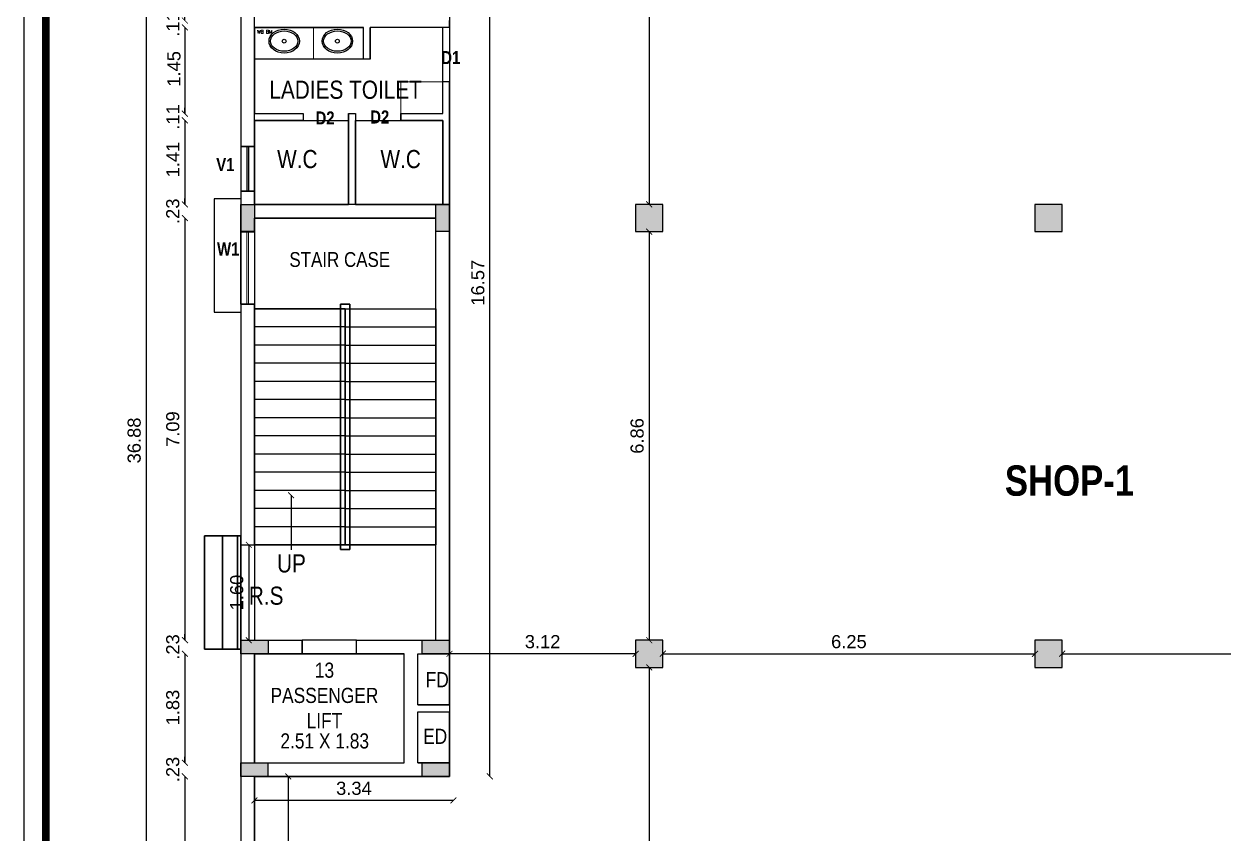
# Model space of a CAD drawing. Header units: metres. Extents: x -1560520 to -1560300, y 43639 to 43729.
# Drawn here: x -1560460.85 to -1560440.7, y 43662.5 to 43676.09 of the extents above; entities that cross this region are included whole.
import ezdxf

# ---------------------------------------------------------------- set-up
doc = ezdxf.new("R2010")
doc.units = ezdxf.units.M
doc.header["$LTSCALE"] = 750
doc.header["$MEASUREMENT"] = 0
doc.header["$PDMODE"] = 35
doc.header["$PDSIZE"] = 50
doc.linetypes.add('( Hidden )', pattern=[0.375, 0.25, -0.125])
doc.linetypes.add('PHANTOM2', pattern=[1.25, 0.625, -0.125, 0.125, -0.125, 0.125, -0.125])
doc.layers.get('0').update_dxf_attribs({"lineweight": 5})
doc.layers.get('Defpoints').update_dxf_attribs({"lineweight": 0})
for name, color, linetype in [('A-ELEV-LGHT', 1, 'Continuous'), ('BLK_1_FLR_0_AC_ROOM_1', 117, 'Continuous'), ('BLK_1_FLR_0_CARPET_AREA', 20, 'Continuous'), ('BLK_1_FLR_0_EXIT_WIDTH_STAIR', 1, 'Continuous'), ('BLK_1_FLR_0_WATER_CLOSET', 7, 'Continuous'), ('CLIENT', 7, 'Continuous'), ('norms', 4, 'Continuous'), ('TREE', 3, 'Continuous'), ('window', 3, 'Continuous')]:
    doc.layers.add(name, color=color, linetype=linetype)
for name, color, linetype, lineweight in [('AR_TEXT 500', 151, 'Continuous', 20), ('BLK_1_FLR_0_WASH', 243, 'Continuous', 5), ('BLK_1_FLR_1_GLASS_FACADE_2', 4, 'Continuous', 5), ('CAR', 1, 'Continuous', 13), ('ED', 30, 'Continuous', 0), ('TEXT', 2, 'Continuous', 20), ('wall', 7, 'Continuous', 30), ('WIN', 12, 'Continuous', 18)]:
    doc.layers.add(name, color=color, linetype=linetype, lineweight=lineweight)
for name, color, linetype, plot in [('BLK_1_COVERED_AREA', 140, 'Continuous', False), ('BLK_1_COVERED_AREA_DEDUCT', 140, 'Continuous', False), ('BLK_1_FLR_0_BLT_UP_AREA', 1, 'Continuous', False), ('BLK_1_FLR_0_DA_LIFT_1', 30, 'Continuous', False)]:
    doc.layers.add(name, color=color, linetype=linetype, plot=plot)
doc.styles.add('AP DIM', font='swisscb.ttf')
doc.styles.add('MD', font='swissck.ttf')
doc.styles.add('S200', font='romans.shx', dxfattribs={"width": 0.95, "height": 200})
doc.styles.get("Standard").update_dxf_attribs({"font": 'arial.ttf'})
doc.dimstyles.get("Standard").update_dxf_attribs({"dimtxt": 0.22, "dimasz": 0.1, "dimexe": 0.18, "dimexo": 0.0625, "dimgap": 0.09, "dimtad": 1, "dimtoh": 1, "dimzin": 4, "dimdsep": 46, "dimtxsty": 'Standard', "dimblk": 'ARCHTICK', "dimcen": 0.09, "dimse1": 1, "dimse2": 1, "dimadec": 0, "dimazin": 0, "dimtfac": 1, "dimtix": 1, "dimtofl": 0, "dimtmove": 0, "dimatfit": 3, "dimldrblk": 'ARCHTICK', "dimfxl": 0, "dimtolj": 1, "dimtzin": 0, "dimarcsym": 0})

# ---------------------------------------------------------------- blocks, each defined once
blk = doc.blocks.new('A$C349417FD')
at = {"layer": 'TREE'}
h = blk.add_hatch(color=6, dxfattribs=at)
h.dxf.hatch_style = 1
h.paths.add_polyline_path([(0, -18), (18, -18), (18, 0), (0, 0)])
at = {"layer": 'TREE', "color": 6}
blk.add_lwpolyline([(0, -18), (18, -18), (18, 0), (0, 0)], close=True, dxfattribs=at)
blk = doc.blocks.new('A$C5FFC4155')
at = {"layer": 'TREE'}
h = blk.add_hatch(color=6, dxfattribs=at)
h.dxf.hatch_style = 1
h.paths.add_polyline_path([(0, -18), (9, -18), (9, 0), (0, 0)])
at = {"layer": 'TREE', "color": 6}
blk.add_lwpolyline([(0, -18), (9, -18), (9, 0), (0, 0)], close=True, dxfattribs=at)
blk = doc.blocks.new('A$C43323A5D')
at = {"layer": 'CLIENT'}
blk.add_circle((1.26, 0), 1.26, dxfattribs=at)
for major_axis, ratio in [((0, -10.04), 0.790472), ((0, 9.08), 0.739792)]:
    blk.add_ellipse((1.26, 0), major_axis=major_axis, ratio=ratio, dxfattribs=at)
blk = doc.blocks.new('_ArchTick')
at = {"color": 0, "linetype": 'ByBlock', "const_width": 0.15}
blk.add_lwpolyline([(-0.5, -0.5), (0.5, 0.5)], dxfattribs=at)
blk = doc.blocks.new('*D20')
at = {"layer": 'Defpoints', "color": 0}
for p in [(-1560456.978, 43676.151), (-1560458.145, 43676.036), (-1560456.978, 43676.036)]:
    blk.add_point(p, dxfattribs=at)
at = {"layer": 'ED', "color": 0, "lineweight": -2}
for p, q in [((-1560458.145, 43676.151), (-1560458.145, 43676.251)), ((-1560458.145, 43676.036), (-1560458.145, 43675.936))]:
    blk.add_line(p, q, dxfattribs=at)
at = {"layer": 'ED', "color": 0, "lineweight": -2, "xscale": 0.1, "yscale": 0.1, "zscale": 0.1}
for p, rotation in [((-1560458.145, 43676.151), 270), ((-1560458.145, 43676.036), 90)]:
    blk.add_blockref('_ArchTick', p, dxfattribs=dict(at, rotation=rotation))
at = {"layer": 'ED', "color": 0, "insert": (-1560458.346, 43676.094), "char_height": 0.22, "attachment_point": 5, "rotation": 90}
blk.add_mtext('\\A1;.11', dxfattribs=at)
blk = doc.blocks.new('*D21')
at = {"layer": 'Defpoints', "color": 0}
for p in [(-1560456.978, 43676.036), (-1560458.145, 43674.589), (-1560456.978, 43674.589)]:
    blk.add_point(p, dxfattribs=at)
at = {"layer": 'ED', "color": 0, "lineweight": -2}
blk.add_line((-1560458.145, 43676.036), (-1560458.145, 43674.589), dxfattribs=at)
at = {"layer": 'ED', "color": 0, "lineweight": -2, "xscale": 0.1, "yscale": 0.1, "zscale": 0.1}
for p, rotation in [((-1560458.145, 43676.036), 90), ((-1560458.145, 43674.589), 270)]:
    blk.add_blockref('_ArchTick', p, dxfattribs=dict(at, rotation=rotation))
at = {"layer": 'ED', "color": 0, "insert": (-1560458.328, 43675.34), "char_height": 0.22, "attachment_point": 5, "rotation": 90}
blk.add_mtext('\\A1;1.45', dxfattribs=at)
blk = doc.blocks.new('*D22')
at = {"layer": 'Defpoints', "color": 0}
for p in [(-1560458.145, 43674.477), (-1560456.978, 43674.589), (-1560456.978, 43674.477)]:
    blk.add_point(p, dxfattribs=at)
at = {"layer": 'ED', "color": 0, "lineweight": -2}
for p, q in [((-1560458.145, 43674.589), (-1560458.145, 43674.689)), ((-1560458.145, 43674.477), (-1560458.145, 43674.377))]:
    blk.add_line(p, q, dxfattribs=at)
at = {"layer": 'ED', "color": 0, "lineweight": -2, "xscale": 0.1, "yscale": 0.1, "zscale": 0.1}
for p, rotation in [((-1560458.145, 43674.589), 270), ((-1560458.145, 43674.477), 90)]:
    blk.add_blockref('_ArchTick', p, dxfattribs=dict(at, rotation=rotation))
at = {"layer": 'ED', "color": 0, "insert": (-1560458.346, 43674.533), "char_height": 0.22, "attachment_point": 5, "rotation": 90}
blk.add_mtext('\\A1;.11', dxfattribs=at)
blk = doc.blocks.new('*D23')
at = {"layer": 'Defpoints', "color": 0}
for p in [(-1560456.978, 43674.477), (-1560458.145, 43673.065), (-1560456.978, 43673.065)]:
    blk.add_point(p, dxfattribs=at)
at = {"layer": 'ED', "color": 0, "lineweight": -2}
blk.add_line((-1560458.145, 43674.477), (-1560458.145, 43673.065), dxfattribs=at)
at = {"layer": 'ED', "color": 0, "lineweight": -2, "xscale": 0.1, "yscale": 0.1, "zscale": 0.1}
for p, rotation in [((-1560458.145, 43674.477), 90), ((-1560458.145, 43673.065), 270)]:
    blk.add_blockref('_ArchTick', p, dxfattribs=dict(at, rotation=rotation))
at = {"layer": 'ED', "color": 0, "insert": (-1560458.346, 43673.818), "char_height": 0.22, "attachment_point": 5, "rotation": 90}
blk.add_mtext('\\A1;1.41', dxfattribs=at)
blk = doc.blocks.new('*D24')
at = {"layer": 'Defpoints', "color": 0}
for p in [(-1560456.978, 43673.065), (-1560458.145, 43672.836), (-1560456.978, 43672.836)]:
    blk.add_point(p, dxfattribs=at)
at = {"layer": 'ED', "color": 0, "lineweight": -2}
for p, q in [((-1560458.145, 43673.065), (-1560458.145, 43673.165)), ((-1560458.145, 43672.836), (-1560458.145, 43672.736))]:
    blk.add_line(p, q, dxfattribs=at)
at = {"layer": 'ED', "color": 0, "lineweight": -2, "xscale": 0.1, "yscale": 0.1, "zscale": 0.1}
for p, rotation in [((-1560458.145, 43673.065), 270), ((-1560458.145, 43672.836), 90)]:
    blk.add_blockref('_ArchTick', p, dxfattribs=dict(at, rotation=rotation))
at = {"layer": 'ED', "color": 0, "insert": (-1560458.348, 43672.95), "char_height": 0.22, "attachment_point": 5, "rotation": 90}
blk.add_mtext('\\A1;.23', dxfattribs=at)
blk = doc.blocks.new('*D25')
at = {"layer": 'Defpoints', "color": 0}
for p in [(-1560456.978, 43672.836), (-1560458.145, 43665.749), (-1560456.978, 43665.749)]:
    blk.add_point(p, dxfattribs=at)
at = {"layer": 'ED', "color": 0, "lineweight": -2}
blk.add_line((-1560458.145, 43672.836), (-1560458.145, 43665.749), dxfattribs=at)
at = {"layer": 'ED', "color": 0, "lineweight": -2, "xscale": 0.1, "yscale": 0.1, "zscale": 0.1}
for p, rotation in [((-1560458.145, 43672.836), 90), ((-1560458.145, 43665.749), 270)]:
    blk.add_blockref('_ArchTick', p, dxfattribs=dict(at, rotation=rotation))
at = {"layer": 'ED', "color": 0, "insert": (-1560458.348, 43669.293), "char_height": 0.22, "attachment_point": 5, "rotation": 90}
blk.add_mtext('\\A1;7.09', dxfattribs=at)
blk = doc.blocks.new('*D26')
at = {"layer": 'Defpoints', "color": 0}
for p in [(-1560456.978, 43665.749), (-1560458.145, 43665.521), (-1560456.978, 43665.521)]:
    blk.add_point(p, dxfattribs=at)
at = {"layer": 'ED', "color": 0, "lineweight": -2}
for p, q in [((-1560458.145, 43665.749), (-1560458.145, 43665.849)), ((-1560458.145, 43665.521), (-1560458.145, 43665.421))]:
    blk.add_line(p, q, dxfattribs=at)
at = {"layer": 'ED', "color": 0, "lineweight": -2, "xscale": 0.1, "yscale": 0.1, "zscale": 0.1}
for p, rotation in [((-1560458.145, 43665.749), 270), ((-1560458.145, 43665.521), 90)]:
    blk.add_blockref('_ArchTick', p, dxfattribs=dict(at, rotation=rotation))
at = {"layer": 'ED', "color": 0, "insert": (-1560458.348, 43665.635), "char_height": 0.22, "attachment_point": 5, "rotation": 90}
blk.add_mtext('\\A1;.23', dxfattribs=at)
blk = doc.blocks.new('*D27')
at = {"layer": 'Defpoints', "color": 0}
for p in [(-1560456.978, 43665.521), (-1560458.145, 43663.692), (-1560456.978, 43663.692)]:
    blk.add_point(p, dxfattribs=at)
at = {"layer": 'ED', "color": 0, "lineweight": -2}
blk.add_line((-1560458.145, 43665.521), (-1560458.145, 43663.692), dxfattribs=at)
at = {"layer": 'ED', "color": 0, "lineweight": -2, "xscale": 0.1, "yscale": 0.1, "zscale": 0.1}
for p, rotation in [((-1560458.145, 43665.521), 90), ((-1560458.145, 43663.692), 270)]:
    blk.add_blockref('_ArchTick', p, dxfattribs=dict(at, rotation=rotation))
at = {"layer": 'ED', "color": 0, "insert": (-1560458.348, 43664.618), "char_height": 0.22, "attachment_point": 5, "rotation": 90}
blk.add_mtext('\\A1;1.83', dxfattribs=at)
blk = doc.blocks.new('*D28')
at = {"layer": 'Defpoints', "color": 0}
for p in [(-1560456.978, 43663.692), (-1560458.145, 43663.463), (-1560456.978, 43663.463)]:
    blk.add_point(p, dxfattribs=at)
at = {"layer": 'ED', "color": 0, "lineweight": -2}
for p, q in [((-1560458.145, 43663.692), (-1560458.145, 43663.792)), ((-1560458.145, 43663.463), (-1560458.145, 43663.363))]:
    blk.add_line(p, q, dxfattribs=at)
at = {"layer": 'ED', "color": 0, "lineweight": -2, "xscale": 0.1, "yscale": 0.1, "zscale": 0.1}
for p, rotation in [((-1560458.145, 43663.692), 270), ((-1560458.145, 43663.463), 90)]:
    blk.add_blockref('_ArchTick', p, dxfattribs=dict(at, rotation=rotation))
at = {"layer": 'ED', "color": 0, "insert": (-1560458.348, 43663.578), "char_height": 0.22, "attachment_point": 5, "rotation": 90}
blk.add_mtext('\\A1;.23', dxfattribs=at)
blk = doc.blocks.new('*D29')
at = {"layer": 'Defpoints', "color": 0}
for p in [(-1560456.978, 43663.463), (-1560458.145, 43650.89), (-1560456.978, 43650.89)]:
    blk.add_point(p, dxfattribs=at)
at = {"layer": 'ED', "color": 0, "lineweight": -2}
blk.add_line((-1560458.145, 43663.463), (-1560458.145, 43650.89), dxfattribs=at)
at = {"layer": 'ED', "color": 0, "lineweight": -2, "xscale": 0.1, "yscale": 0.1, "zscale": 0.1}
for p, rotation in [((-1560458.145, 43663.463), 90), ((-1560458.145, 43650.89), 270)]:
    blk.add_blockref('_ArchTick', p, dxfattribs=dict(at, rotation=rotation))
at = {"layer": 'ED', "color": 0, "insert": (-1560458.685, 43657.177), "char_height": 0.22, "attachment_point": 5, "rotation": 90}
blk.add_mtext('\\A1;12.57', dxfattribs=at)
blk = doc.blocks.new('*D31')
at = {"layer": 'BLK_1_FLR_1_GLASS_FACADE_2', "color": 0, "linetype": 'PHANTOM2', "lineweight": -2}
blk.add_line((-1560458.794, 43687.543), (-1560458.794, 43650.662), dxfattribs=at)
at = {"layer": 'Defpoints', "color": 0}
for p in [(-1560457.207, 43687.543), (-1560458.794, 43650.662), (-1560457.207, 43650.662)]:
    blk.add_point(p, dxfattribs=at)
at = {"layer": 'BLK_1_FLR_1_GLASS_FACADE_2', "color": 0, "lineweight": -2, "xscale": 0.1, "yscale": 0.1, "zscale": 0.1}
for p, rotation in [((-1560458.794, 43687.543), 90), ((-1560458.794, 43650.662), 270)]:
    blk.add_blockref('_ArchTick', p, dxfattribs=dict(at, rotation=rotation))
at = {"layer": 'BLK_1_FLR_1_GLASS_FACADE_2', "color": 0, "insert": (-1560458.996, 43669.102), "char_height": 0.22, "attachment_point": 5, "rotation": 90}
blk.add_mtext('\\A1;36.88', dxfattribs=at)
blk = doc.blocks.new('*D46')
at = {"layer": 'Defpoints', "color": 0}
for p in [(-1560450.43, 43679.923), (-1560450.349, 43673.065), (-1560450.349, 43673.065)]:
    blk.add_point(p, dxfattribs=at)
at = {"layer": 'ED', "color": 0, "lineweight": -2}
blk.add_line((-1560450.349, 43679.923), (-1560450.349, 43673.065), dxfattribs=at)
at = {"layer": 'ED', "color": 0, "lineweight": -2, "xscale": 0.1, "yscale": 0.1, "zscale": 0.1}
for p, rotation in [((-1560450.349, 43679.923), 90), ((-1560450.349, 43673.065), 270)]:
    blk.add_blockref('_ArchTick', p, dxfattribs=dict(at, rotation=rotation))
at = {"layer": 'ED', "color": 0, "insert": (-1560450.551, 43676.494), "char_height": 0.22, "attachment_point": 5, "rotation": 90}
blk.add_mtext('\\A1;6.86', dxfattribs=at)
blk = doc.blocks.new('*D47')
at = {"layer": 'Defpoints', "color": 0}
for p in [(-1560450.349, 43672.607), (-1560450.349, 43665.749), (-1560450.349, 43665.749)]:
    blk.add_point(p, dxfattribs=at)
at = {"layer": 'ED', "color": 0, "lineweight": -2}
blk.add_line((-1560450.349, 43672.607), (-1560450.349, 43665.749), dxfattribs=at)
at = {"layer": 'ED', "color": 0, "lineweight": -2, "xscale": 0.1, "yscale": 0.1, "zscale": 0.1}
for p, rotation in [((-1560450.349, 43672.607), 90), ((-1560450.349, 43665.749), 270)]:
    blk.add_blockref('_ArchTick', p, dxfattribs=dict(at, rotation=rotation))
at = {"layer": 'ED', "color": 0, "insert": (-1560450.551, 43669.178), "char_height": 0.22, "attachment_point": 5, "rotation": 90}
blk.add_mtext('\\A1;6.86', dxfattribs=at)
blk = doc.blocks.new('*D48')
at = {"layer": 'Defpoints', "color": 0}
for p in [(-1560450.349, 43665.292), (-1560450.349, 43658.434), (-1560450.349, 43658.434)]:
    blk.add_point(p, dxfattribs=at)
at = {"layer": 'ED', "color": 0, "lineweight": -2}
blk.add_line((-1560450.349, 43665.292), (-1560450.349, 43658.434), dxfattribs=at)
at = {"layer": 'ED', "color": 0, "lineweight": -2, "xscale": 0.1, "yscale": 0.1, "zscale": 0.1}
for p, rotation in [((-1560450.349, 43665.292), 90), ((-1560450.349, 43658.434), 270)]:
    blk.add_blockref('_ArchTick', p, dxfattribs=dict(at, rotation=rotation))
at = {"layer": 'ED', "color": 0, "insert": (-1560450.551, 43661.863), "char_height": 0.22, "attachment_point": 5, "rotation": 90}
blk.add_mtext('\\A1;6.86', dxfattribs=at)
blk = doc.blocks.new('*D50')
at = {"layer": 'Defpoints', "color": 0}
for p in [(-1560453.702, 43665.521), (-1560453.702, 43665.52), (-1560450.577, 43665.521)]:
    blk.add_point(p, dxfattribs=at)
at = {"layer": 'ED', "color": 0, "lineweight": -2}
blk.add_line((-1560450.577, 43665.52), (-1560453.702, 43665.52), dxfattribs=at)
at = {"layer": 'ED', "color": 0, "lineweight": -2, "xscale": 0.1, "yscale": 0.1, "zscale": 0.1, "rotation": 180}
blk.add_blockref('_ArchTick', (-1560453.702, 43665.52), dxfattribs=at)
at = {"layer": 'ED', "color": 0, "lineweight": -2, "xscale": 0.1, "yscale": 0.1, "zscale": 0.1}
blk.add_blockref('_ArchTick', (-1560450.577, 43665.52), dxfattribs=at)
at = {"layer": 'ED', "color": 0, "insert": (-1560452.139, 43665.723), "char_height": 0.22, "attachment_point": 5}
blk.add_mtext('\\A1;3.12', dxfattribs=at)
blk = doc.blocks.new('*D51')
at = {"layer": 'Defpoints', "color": 0}
for p in [(-1560450.12, 43665.521), (-1560443.872, 43665.521), (-1560443.872, 43665.521)]:
    blk.add_point(p, dxfattribs=at)
at = {"layer": 'ED', "color": 0, "lineweight": -2}
blk.add_line((-1560450.12, 43665.521), (-1560443.872, 43665.521), dxfattribs=at)
at = {"layer": 'ED', "color": 0, "lineweight": -2, "xscale": 0.1, "yscale": 0.1, "zscale": 0.1, "rotation": 180}
blk.add_blockref('_ArchTick', (-1560450.12, 43665.521), dxfattribs=at)
at = {"layer": 'ED', "color": 0, "lineweight": -2, "xscale": 0.1, "yscale": 0.1, "zscale": 0.1}
blk.add_blockref('_ArchTick', (-1560443.872, 43665.521), dxfattribs=at)
at = {"layer": 'ED', "color": 0, "insert": (-1560446.996, 43665.723), "char_height": 0.22, "attachment_point": 5}
blk.add_mtext('\\A1;6.25', dxfattribs=at)
blk = doc.blocks.new('*D52')
at = {"layer": 'Defpoints', "color": 0}
for p in [(-1560443.415, 43665.521), (-1560437.166, 43665.521), (-1560437.166, 43665.521)]:
    blk.add_point(p, dxfattribs=at)
at = {"layer": 'ED', "color": 0, "lineweight": -2}
blk.add_line((-1560443.415, 43665.521), (-1560437.166, 43665.521), dxfattribs=at)
at = {"layer": 'ED', "color": 0, "lineweight": -2, "xscale": 0.1, "yscale": 0.1, "zscale": 0.1, "rotation": 180}
blk.add_blockref('_ArchTick', (-1560443.415, 43665.521), dxfattribs=at)
at = {"layer": 'ED', "color": 0, "lineweight": -2, "xscale": 0.1, "yscale": 0.1, "zscale": 0.1}
blk.add_blockref('_ArchTick', (-1560437.166, 43665.521), dxfattribs=at)
at = {"layer": 'ED', "color": 0, "insert": (-1560440.29, 43665.723), "char_height": 0.22, "attachment_point": 5}
blk.add_mtext('\\A1;6.25', dxfattribs=at)
blk = doc.blocks.new('*D173')
at = {"layer": 'Defpoints', "color": 0}
for p in [(-1560456.978, 43663.463), (-1560456.978, 43650.89), (-1560456.409, 43650.89)]:
    blk.add_point(p, dxfattribs=at)
at = {"layer": 'ED', "color": 0, "lineweight": -2}
blk.add_line((-1560456.409, 43663.463), (-1560456.409, 43650.89), dxfattribs=at)
at = {"layer": 'ED', "color": 0, "lineweight": -2, "xscale": 0.1, "yscale": 0.1, "zscale": 0.1}
for p, rotation in [((-1560456.409, 43663.463), 90), ((-1560456.409, 43650.89), 270)]:
    blk.add_blockref('_ArchTick', p, dxfattribs=dict(at, rotation=rotation))
at = {"layer": 'ED', "color": 0, "insert": (-1560456.611, 43657.177), "char_height": 0.22, "attachment_point": 5, "rotation": 90}
blk.add_mtext('\\A1;12.57', dxfattribs=at)
blk = doc.blocks.new('*D174')
at = {"layer": 'Defpoints', "color": 0}
for p in [(-1560456.978, 43663.463), (-1560453.636, 43663.463), (-1560456.978, 43663.059)]:
    blk.add_point(p, dxfattribs=at)
at = {"layer": 'ED', "color": 0, "lineweight": -2}
blk.add_line((-1560453.636, 43663.059), (-1560456.978, 43663.059), dxfattribs=at)
at = {"layer": 'ED', "color": 0, "lineweight": -2, "xscale": 0.1, "yscale": 0.1, "zscale": 0.1, "rotation": 180}
blk.add_blockref('_ArchTick', (-1560456.978, 43663.059), dxfattribs=at)
at = {"layer": 'ED', "color": 0, "lineweight": -2, "xscale": 0.1, "yscale": 0.1, "zscale": 0.1}
blk.add_blockref('_ArchTick', (-1560453.636, 43663.059), dxfattribs=at)
at = {"layer": 'ED', "color": 0, "insert": (-1560455.307, 43663.261), "char_height": 0.22, "attachment_point": 5}
blk.add_mtext('\\A1;3.34', dxfattribs=at)
blk = doc.blocks.new('*D175')
at = {"layer": 'Defpoints', "color": 0}
for p in [(-1560453.702, 43680.037), (-1560453.024, 43680.037), (-1560453.702, 43663.463)]:
    blk.add_point(p, dxfattribs=at)
at = {"layer": 'ED', "color": 0, "lineweight": -2}
blk.add_line((-1560453.024, 43663.463), (-1560453.024, 43680.037), dxfattribs=at)
at = {"layer": 'ED', "color": 0, "lineweight": -2, "xscale": 0.1, "yscale": 0.1, "zscale": 0.1}
for p, rotation in [((-1560453.024, 43680.037), 90), ((-1560453.024, 43663.463), 270)]:
    blk.add_blockref('_ArchTick', p, dxfattribs=dict(at, rotation=rotation))
at = {"layer": 'ED', "color": 0, "insert": (-1560453.226, 43671.75), "char_height": 0.22, "attachment_point": 5, "rotation": 90}
blk.add_mtext('\\A1;16.57', dxfattribs=at)
blk = doc.blocks.new('*D249')
at = {"layer": 'BLK_1_FLR_0_EXIT_WIDTH_STAIR', "color": 0, "lineweight": -2}
blk.add_line((-1560457.072, 43667.35), (-1560457.072, 43665.749), dxfattribs=at)
at = {"layer": 'Defpoints', "color": 0}
for p in [(-1560456.978, 43667.35), (-1560457.072, 43665.749), (-1560456.978, 43665.749)]:
    blk.add_point(p, dxfattribs=at)
at = {"layer": 'BLK_1_FLR_0_EXIT_WIDTH_STAIR', "color": 0, "lineweight": -2, "xscale": 0.1, "yscale": 0.1, "zscale": 0.1}
for p, rotation in [((-1560457.072, 43667.35), 90), ((-1560457.072, 43665.749), 270)]:
    blk.add_blockref('_ArchTick', p, dxfattribs=dict(at, rotation=rotation))
at = {"layer": 'BLK_1_FLR_0_EXIT_WIDTH_STAIR', "color": 0, "insert": (-1560457.274, 43666.549), "char_height": 0.22, "attachment_point": 5, "rotation": 90}
blk.add_mtext('\\A1;1.60', dxfattribs=at)

msp = doc.modelspace()

# ---------------------------------------------------------------- linework, layer by layer
at = {"layer": 'A-ELEV-LGHT'}
for p, q in [((-1560455.264, 43665.749), (-1560456.178, 43665.749)), ((-1560455.264, 43665.521), (-1560456.178, 43665.521)), ((-1560453.702, 43664.664), (-1560453.702, 43665.521)), ((-1560453.702, 43663.692), (-1560453.702, 43664.549))]:
    msp.add_line(p, q, dxfattribs=at)
at = {"layer": 'BLK_1_COVERED_AREA'}
msp.add_lwpolyline([(-1560429.775, 43682.513), (-1560450.349, 43682.513), (-1560450.349, 43687.543), (-1560457.207, 43687.543), (-1560457.207, 43650.662), (-1560429.775, 43650.662), (-1560429.775, 43682.513)], close=True, dxfattribs=at)
at = {"layer": 'BLK_1_COVERED_AREA_DEDUCT'}
for points in [[(-1560454.235, 43665.521), (-1560453.702, 43665.521), (-1560453.702, 43664.664), (-1560454.235, 43664.664)], [(-1560454.235, 43664.549), (-1560453.702, 43664.549), (-1560453.702, 43663.692), (-1560454.235, 43663.692)]]:
    msp.add_lwpolyline(points, close=True, dxfattribs=at)
at = {"layer": 'BLK_1_FLR_0_AC_ROOM_1', "color": 2}
msp.add_lwpolyline([(-1560432.823, 43682.285), (-1560453.702, 43682.285), (-1560453.702, 43663.463), (-1560456.978, 43663.463), (-1560456.978, 43650.89), (-1560430.003, 43650.89), (-1560430.003, 43663.463), (-1560433.28, 43663.463), (-1560433.28, 43673.065), (-1560430.003, 43673.065), (-1560430.003, 43679.883), (-1560432.823, 43679.883), (-1560432.823, 43682.285)], close=True, dxfattribs=at)
at = {"layer": 'BLK_1_FLR_0_BLT_UP_AREA', "color": 13}
msp.add_lwpolyline([(-1560429.775, 43682.513), (-1560450.349, 43682.513), (-1560450.349, 43687.543), (-1560457.207, 43687.543), (-1560457.207, 43650.662), (-1560429.775, 43650.662), (-1560429.775, 43682.513)], close=True, dxfattribs=at)
at = {"layer": 'BLK_1_FLR_0_CARPET_AREA', "lineweight": -2}
msp.add_lwpolyline([(-1560430.003, 43658.434), (-1560430.003, 43663.463), (-1560433.28, 43663.463), (-1560433.28, 43673.065), (-1560430.003, 43673.065), (-1560430.003, 43679.923), (-1560430.232, 43679.923), (-1560430.232, 43680.151), (-1560432.823, 43680.151), (-1560432.823, 43682.285), (-1560432.823, 43682.285), (-1560456.802, 43682.285), (-1560456.978, 43682.285), (-1560456.978, 43680.38), (-1560456.75, 43680.38), (-1560456.75, 43680.037), (-1560453.702, 43680.037), (-1560453.702, 43663.463), (-1560456.978, 43663.463), (-1560456.978, 43658.434)], dxfattribs=at)
for points in [[(-1560453.816, 43675.122), (-1560453.816, 43676.036), (-1560455.035, 43676.036), (-1560455.035, 43675.503), (-1560455.149, 43675.503), (-1560455.149, 43676.036), (-1560456.978, 43676.036), (-1560456.978, 43674.589), (-1560456.159, 43674.589), (-1560456.159, 43674.474), (-1560456.978, 43674.474), (-1560456.978, 43673.065), (-1560455.397, 43673.065), (-1560455.397, 43674.589), (-1560455.283, 43674.589), (-1560455.283, 43673.065), (-1560453.816, 43673.065), (-1560453.816, 43674.474), (-1560454.521, 43674.474), (-1560454.521, 43674.589), (-1560453.816, 43674.589), (-1560453.816, 43675.122)], [(-1560453.93, 43672.836), (-1560456.978, 43672.836), (-1560456.978, 43665.749), (-1560456.178, 43665.749), (-1560456.178, 43665.521), (-1560455.264, 43665.521), (-1560455.264, 43665.749), (-1560453.93, 43665.749)]]:
    msp.add_lwpolyline(points, close=True, dxfattribs=at)
at = {"layer": 'BLK_1_FLR_0_DA_LIFT_1'}
msp.add_lwpolyline([(-1560454.464, 43665.521), (-1560456.978, 43665.521), (-1560456.978, 43663.692), (-1560454.464, 43663.692)], close=True, dxfattribs=at)
at = {"layer": 'BLK_1_FLR_0_WASH', "color": 55}
for points in [[(-1560456.978, 43675.503), (-1560455.988, 43675.503), (-1560455.988, 43676.036), (-1560456.978, 43676.036)], [(-1560455.988, 43675.503), (-1560455.149, 43675.503), (-1560455.149, 43676.036), (-1560455.988, 43676.036)]]:
    msp.add_lwpolyline(points, close=True, dxfattribs=at)
at = {"layer": 'BLK_1_FLR_0_WASH', "color": 56}
msp.add_lwpolyline([(-1560454.521, 43674.589), (-1560453.816, 43674.589), (-1560453.816, 43675.122), (-1560454.521, 43675.122)], close=True, dxfattribs=at)
at = {"layer": 'BLK_1_FLR_0_WATER_CLOSET', "color": 2, "lineweight": -2}
for points in [[(-1560456.978, 43674.474), (-1560455.397, 43674.474), (-1560455.397, 43673.065), (-1560456.978, 43673.065)], [(-1560455.283, 43674.474), (-1560453.816, 43674.474), (-1560453.816, 43673.065), (-1560455.283, 43673.065)]]:
    msp.add_lwpolyline(points, close=True, dxfattribs=at)
at = {"layer": 'CLIENT'}
for p, q in [((-1560457.207, 43678.782), (-1560457.207, 43674.039)), ((-1560457.207, 43678.782), (-1560457.207, 43674.039)), ((-1560456.978, 43674.039), (-1560456.978, 43678.782)), ((-1560453.702, 43676.036), (-1560453.702, 43676.151)), ((-1560453.702, 43676.036), (-1560455.035, 43676.036)), ((-1560455.149, 43675.503), (-1560456.978, 43675.503)), ((-1560455.035, 43675.503), (-1560455.149, 43675.503)), ((-1560453.816, 43674.589), (-1560453.816, 43675.122)), ((-1560453.702, 43675.122), (-1560453.816, 43675.122)), ((-1560453.702, 43673.065), (-1560453.702, 43675.122)), ((-1560456.978, 43674.589), (-1560456.159, 43674.589)), ((-1560456.978, 43674.474), (-1560456.159, 43674.474)), ((-1560456.159, 43674.589), (-1560456.159, 43674.474)), ((-1560455.397, 43674.589), (-1560455.283, 43674.589)), ((-1560455.397, 43674.589), (-1560455.397, 43673.065)), ((-1560455.283, 43674.589), (-1560455.283, 43673.065)), ((-1560454.521, 43674.589), (-1560453.816, 43674.589)), ((-1560454.521, 43674.589), (-1560454.521, 43674.474)), ((-1560454.521, 43674.474), (-1560453.816, 43674.474)), ((-1560453.816, 43673.065), (-1560453.816, 43674.474)), ((-1560456.978, 43674.039), (-1560457.207, 43674.039)), ((-1560457.207, 43673.289), (-1560457.207, 43672.607)), ((-1560457.207, 43673.289), (-1560457.207, 43672.607)), ((-1560456.978, 43673.289), (-1560457.207, 43673.289)), ((-1560456.978, 43673.065), (-1560456.978, 43673.289)), ((-1560453.702, 43673.065), (-1560456.978, 43673.065)), ((-1560453.702, 43665.749), (-1560453.702, 43673.065)), ((-1560456.978, 43672.607), (-1560456.978, 43672.836)), ((-1560456.978, 43672.836), (-1560453.93, 43672.836)), ((-1560453.93, 43665.749), (-1560453.93, 43672.836)), ((-1560457.207, 43672.607), (-1560456.978, 43672.607)), ((-1560457.207, 43671.388), (-1560457.207, 43667.35)), ((-1560457.207, 43671.388), (-1560457.207, 43667.35)), ((-1560457.207, 43671.388), (-1560456.978, 43671.388)), ((-1560456.978, 43667.35), (-1560456.978, 43671.388)), ((-1560457.207, 43667.35), (-1560456.978, 43667.35)), ((-1560457.207, 43665.749), (-1560457.207, 43650.662)), ((-1560457.207, 43665.749), (-1560457.207, 43650.662)), ((-1560457.207, 43665.749), (-1560456.178, 43665.749)), ((-1560456.178, 43665.521), (-1560456.178, 43665.749)), ((-1560455.264, 43665.749), (-1560453.702, 43665.749)), ((-1560455.264, 43665.521), (-1560455.264, 43665.749)), ((-1560453.702, 43665.521), (-1560453.702, 43665.749)), ((-1560456.978, 43663.692), (-1560456.978, 43665.521)), ((-1560456.978, 43665.521), (-1560456.178, 43665.521)), ((-1560455.264, 43665.521), (-1560454.464, 43665.521)), ((-1560454.235, 43665.521), (-1560453.702, 43665.521)), ((-1560454.235, 43664.664), (-1560453.702, 43664.664)), ((-1560453.702, 43664.664), (-1560453.702, 43664.549)), ((-1560454.235, 43664.549), (-1560453.702, 43664.549)), ((-1560456.978, 43663.692), (-1560454.464, 43663.692)), ((-1560454.235, 43663.692), (-1560453.702, 43663.692)), ((-1560453.702, 43663.463), (-1560453.702, 43663.692)), ((-1560456.978, 43650.89), (-1560456.978, 43663.463)), ((-1560456.978, 43663.463), (-1560453.702, 43663.463))]:
    msp.add_line(p, q, dxfattribs=at)
msp.add_lwpolyline([(-1560347.425, 43645.334), (-1560347.425, 43727.635), (-1560460.847, 43727.635), (-1560460.847, 43645.334)], close=True, dxfattribs=at)
at = {"layer": 'CLIENT', "const_width": 0.128}
msp.add_lwpolyline([(-1560347.79, 43645.7), (-1560347.79, 43727.27), (-1560460.482, 43727.27), (-1560460.482, 43645.7)], close=True, dxfattribs=at)
at = {"layer": 'CLIENT'}
for points in [[(-1560456.978, 43674.589), (-1560456.978, 43676.036), (-1560455.149, 43676.036)], [(-1560455.149, 43675.503), (-1560455.149, 43676.036)], [(-1560455.035, 43675.503), (-1560455.035, 43676.036)], [(-1560456.978, 43672.836), (-1560456.978, 43672.607)], [(-1560457.207, 43671.388), (-1560457.207, 43667.35)], [(-1560456.978, 43671.388), (-1560456.978, 43667.35)], [(-1560456.978, 43665.521), (-1560456.978, 43663.692)], [(-1560456.978, 43663.692), (-1560456.978, 43665.521)], [(-1560454.464, 43663.692), (-1560454.464, 43665.521)], [(-1560454.235, 43664.664), (-1560454.235, 43665.521)], [(-1560454.235, 43663.692), (-1560454.235, 43664.549)]]:
    msp.add_lwpolyline(points, dxfattribs=at)
at = {"layer": 'norms'}
for p, q in [((-1560455.454, 43671.312), (-1560456.978, 43671.312)), ((-1560455.454, 43671.312), (-1560456.978, 43671.312)), ((-1560455.454, 43671.312), (-1560453.93, 43671.312)), ((-1560455.454, 43671.007), (-1560456.978, 43671.007)), ((-1560455.454, 43671.007), (-1560453.93, 43671.007)), ((-1560455.454, 43670.702), (-1560456.978, 43670.702)), ((-1560455.454, 43670.702), (-1560453.93, 43670.702)), ((-1560455.454, 43670.398), (-1560456.978, 43670.398)), ((-1560455.454, 43670.398), (-1560453.93, 43670.398)), ((-1560455.454, 43670.093), (-1560456.978, 43670.093)), ((-1560455.454, 43670.093), (-1560453.93, 43670.093)), ((-1560455.454, 43669.788), (-1560456.978, 43669.788)), ((-1560455.454, 43669.788), (-1560453.93, 43669.788)), ((-1560455.454, 43669.483), (-1560456.978, 43669.483)), ((-1560455.454, 43669.483), (-1560453.93, 43669.483)), ((-1560455.454, 43669.178), (-1560456.978, 43669.178)), ((-1560455.454, 43669.178), (-1560453.93, 43669.178)), ((-1560455.454, 43668.874), (-1560456.978, 43668.874)), ((-1560455.454, 43668.874), (-1560453.93, 43668.874)), ((-1560455.454, 43668.569), (-1560456.978, 43668.569)), ((-1560455.454, 43668.569), (-1560453.93, 43668.569)), ((-1560455.454, 43668.264), (-1560456.978, 43668.264)), ((-1560455.454, 43668.264), (-1560453.93, 43668.264)), ((-1560455.454, 43667.959), (-1560456.978, 43667.959)), ((-1560455.454, 43667.959), (-1560453.93, 43667.959)), ((-1560455.454, 43667.654), (-1560456.978, 43667.654)), ((-1560455.454, 43667.654), (-1560453.93, 43667.654)), ((-1560455.454, 43667.35), (-1560456.978, 43667.35)), ((-1560455.454, 43667.35), (-1560453.93, 43667.35))]:
    msp.add_line(p, q, dxfattribs=at)
for points in [[(-1560453.93, 43672.836), (-1560456.978, 43672.836), (-1560456.978, 43671.312), (-1560453.93, 43671.312)], [(-1560455.454, 43671.312), (-1560456.978, 43671.312), (-1560456.978, 43667.35), (-1560455.454, 43667.35)], [(-1560455.454, 43671.312), (-1560453.93, 43671.312), (-1560453.93, 43667.35), (-1560455.454, 43667.35)]]:
    msp.add_lwpolyline(points, close=True, dxfattribs=at)
at = {"layer": 'wall'}
for p, q in [((-1560456.978, 43674.039), (-1560457.207, 43674.039)), ((-1560456.978, 43673.065), (-1560455.397, 43673.065)), ((-1560455.283, 43673.065), (-1560453.816, 43673.065))]:
    msp.add_line(p, q, dxfattribs=at)
at = {"layer": 'wall', "color": 2}
for p, q in [((-1560455.378, 43671.388), (-1560455.53, 43671.388)), ((-1560455.53, 43667.273), (-1560455.53, 43671.388)), ((-1560455.454, 43667.35), (-1560455.454, 43671.312)), ((-1560455.378, 43667.273), (-1560455.378, 43671.388)), ((-1560457.207, 43667.502), (-1560457.816, 43667.502)), ((-1560457.207, 43667.35), (-1560457.207, 43665.597)), ((-1560455.378, 43667.273), (-1560455.53, 43667.273)), ((-1560457.207, 43665.597), (-1560457.816, 43665.597))]:
    msp.add_line(p, q, dxfattribs=at)
at = {"layer": 'wall'}
msp.add_lwpolyline([(-1560456.978, 43673.065), (-1560456.978, 43674.474)], dxfattribs=at)
at = {"layer": 'wall', "color": 2}
for points in [[(-1560457.816, 43665.597), (-1560457.816, 43667.502)], [(-1560457.512, 43665.597), (-1560457.512, 43667.502)]]:
    msp.add_lwpolyline(points, dxfattribs=at)
at = {"layer": 'wall', "color": 1}
msp.add_lwpolyline([(-1560457.262, 43667.502), (-1560457.207, 43667.502), (-1560457.207, 43665.597), (-1560457.262, 43665.597)], close=True, dxfattribs=at)
at = {"layer": 'WIN'}
for p, q in [((-1560457.207, 43672.607), (-1560457.207, 43671.388)), ((-1560457.105, 43672.607), (-1560457.105, 43671.388)), ((-1560457.08, 43672.607), (-1560457.08, 43671.388)), ((-1560456.978, 43672.607), (-1560456.978, 43671.388))]:
    msp.add_line(p, q, dxfattribs=at)
at = {"layer": 'window'}
for p, q in [((-1560457.105, 43674.039), (-1560457.105, 43673.289)), ((-1560457.08, 43674.039), (-1560457.08, 43673.289))]:
    msp.add_line(p, q, dxfattribs=at)
at = {"layer": 'window', "color": 1, "flags": 128}
msp.add_lwpolyline([(-1560456.978, 43674.039), (-1560457.207, 43674.039), (-1560457.207, 43673.289), (-1560456.978, 43673.289), (-1560456.978, 43674.039)], dxfattribs=at)
at = {"layer": 'window', "linetype": '( Hidden )', "flags": 128}
msp.add_lwpolyline([(-1560457.208, 43673.159), (-1560457.655, 43673.159), (-1560457.655, 43671.254), (-1560457.208, 43671.254)], dxfattribs=at)
at = {"layer": 'window', "color": 1}
msp.add_lwpolyline([(-1560457.207, 43672.607), (-1560456.978, 43672.607), (-1560456.978, 43671.388), (-1560457.207, 43671.388)], close=True, dxfattribs=at)

# ---------------------------------------------------------------- block references
at = {"layer": 'CAR', "xscale": 0.0254, "yscale": 0.0254, "zscale": 0.0254}
for p in [(-1560450.577, 43673.065), (-1560443.872, 43673.065), (-1560450.577, 43665.749), (-1560443.872, 43665.749)]:
    msp.add_blockref('A$C349417FD', p, dxfattribs=at)
at = {"layer": 'CLIENT', "xscale": 0.0254, "yscale": 0.0254, "zscale": 0.0254, "rotation": 269.9999999999999}
for p in [(-1560456.478, 43675.838), (-1560455.585, 43675.838)]:
    msp.add_blockref('A$C43323A5D', p, dxfattribs=at)
at = {"layer": 'wall', "xscale": -0.0254, "yscale": 0.0254, "zscale": 0.0254}
for p in [(-1560456.978, 43673.065), (-1560453.702, 43673.065)]:
    msp.add_blockref('A$C5FFC4155', p, dxfattribs=at)
for p, rotation in [((-1560457.207, 43665.749), 90), ((-1560454.159, 43665.749), 90), ((-1560456.75, 43663.463), 270), ((-1560453.702, 43663.463), 270)]:
    msp.add_blockref('A$C5FFC4155', p, dxfattribs=dict(at, rotation=rotation))

# ---------------------------------------------------------------- texts
at = {"layer": 'AR_TEXT 500', "char_height": 0.06, "attachment_point": 5, "style": 'S200'}
for s, insert in [('WB', (-1560456.877, 43675.962)), ('BM', (-1560456.729, 43675.962))]:
    msp.add_mtext(s, dxfattribs=dict(at, insert=insert))
at = {"layer": 'CLIENT', "color": 7, "style": 'AP DIM'}
for s, p in [('D2', (-1560455.952, 43674.407)), ('D2', (-1560455.034, 43674.423)), ('V1', (-1560457.619, 43673.623)), ('W1', (-1560457.606, 43672.207))]:
    msp.add_text(s, height=0.2187, dxfattribs=at).set_placement(p)
at = {"layer": 'CLIENT', "style": 'MD'}
msp.add_text('R.S', height=0.3048, dxfattribs=at).set_placement((-1560457.072, 43666.344))
at = {"layer": 'CLIENT', "color": 7, "linetype": 'ByBlock', "ltscale": 100, "insert": (-1560453.681, 43675.53), "char_height": 0.2187, "width": 0.32576, "attachment_point": 5, "style": 'AP DIM'}
msp.add_mtext('\\A1;D1', dxfattribs=at)
at = {"layer": 'CLIENT', "width": 1.62954, "attachment_point": 5, "style": 'MD'}
for s, insert, char_height in [('\\A1;STAIR CASE', (-1560455.545, 43672.138), 0.24848), ('\\A1;UP', (-1560456.356, 43667.036), 0.3048)]:
    msp.add_mtext(s, dxfattribs=dict(at, insert=insert, char_height=char_height))
at = {"layer": 'CLIENT', "color": 7, "linetype": 'ByBlock', "ltscale": 100, "insert": (-1560443.292, 43668.425), "char_height": 0.5088, "attachment_point": 5, "style": 'AP DIM'}
msp.add_mtext('\\A1;SHOP-1', dxfattribs=at)
at = {"layer": 'TEXT', "color": 7, "style": 'MD'}
for s, height, p in [('LADIES TOILET', 0.3048, (-1560456.727, 43674.838)), ('W.C', 0.3048, (-1560456.597, 43673.674)), ('W.C', 0.3048, (-1560454.862, 43673.674)), ('FD', 0.254, (-1560454.102, 43664.959)), ('ED', 0.254, (-1560454.145, 43664.008)), ('2.51 X 1.83', 0.254, (-1560456.542, 43663.931))]:
    msp.add_text(s, height=height, dxfattribs=at).set_placement(p)
at = {"layer": 'TEXT', "color": 7, "insert": (-1560455.802, 43664.822), "char_height": 0.254, "width": 1.62954, "attachment_point": 5, "style": 'MD'}
msp.add_mtext('\\A1;13 PASSENGER LIFT', dxfattribs=at)

# ---------------------------------------------------------------- dimensions: what is measured, and where the dimension line sits
at = {"layer": 'BLK_1_FLR_0_EXIT_WIDTH_STAIR'}
dim = msp.add_linear_dim(base=(-1560457.072, 43665.749), p1=(-1560456.978, 43667.35), p2=(-1560456.978, 43665.749), angle=90, dimstyle='Standard', dxfattribs=at)
dim.commit()
dim.dimension.update_dxf_attribs({"geometry": '*D249', "text_midpoint": (-1560457.274, 43666.549)})
at = {"layer": 'BLK_1_FLR_1_GLASS_FACADE_2', "color": 1}
dim = msp.add_linear_dim(base=(-1560458.794, 43650.662), p1=(-1560457.207, 43687.543), p2=(-1560457.207, 43650.662), angle=90, dimstyle='Standard', override={"dimfxl": 0, "dimarcsym": 2}, dxfattribs=at)
dim.commit()
dim.dimension.update_dxf_attribs({"geometry": '*D31', "text_midpoint": (-1560458.996, 43669.102)})
at = {"layer": 'ED'}
for base, p1, p2, picture, middle in [((-1560453.024, 43680.037), (-1560453.702, 43663.463), (-1560453.702, 43680.037), '*D175', (-1560453.226, 43671.75)), ((-1560450.349, 43673.065), (-1560450.43, 43679.923), (-1560450.349, 43673.065), '*D46', (-1560450.551, 43676.494)), ((-1560458.1453, 43676.0364), (-1560456.9782, 43676.1507), (-1560456.9782, 43676.0364), '*D20', (-1560458.3458, 43676.0935)), ((-1560458.145, 43674.477), (-1560456.978, 43674.589), (-1560456.978, 43674.477), '*D22', (-1560458.346, 43674.533)), ((-1560458.145, 43672.836), (-1560456.978, 43673.065), (-1560456.978, 43672.836), '*D24', (-1560458.348, 43672.95)), ((-1560458.145, 43665.749), (-1560456.978, 43672.836), (-1560456.978, 43665.749), '*D25', (-1560458.348, 43669.293)), ((-1560450.349, 43665.749), (-1560450.349, 43672.607), (-1560450.349, 43665.749), '*D47', (-1560450.551, 43669.178)), ((-1560458.145, 43665.521), (-1560456.978, 43665.749), (-1560456.978, 43665.521), '*D26', (-1560458.348, 43665.635)), ((-1560450.349, 43658.434), (-1560450.349, 43665.292), (-1560450.349, 43658.434), '*D48', (-1560450.551, 43661.863)), ((-1560458.145, 43663.463), (-1560456.978, 43663.692), (-1560456.978, 43663.463), '*D28', (-1560458.348, 43663.578)), ((-1560456.409, 43650.89), (-1560456.978, 43663.463), (-1560456.978, 43650.89), '*D173', (-1560456.611, 43657.177))]:
    dim = msp.add_linear_dim(base=base, p1=p1, p2=p2, angle=90, dimstyle='Standard', override={"dimtmove": 1, "dimfxl": 5}, dxfattribs=at)
    dim.commit()
    dim.dimension.update_dxf_attribs({"geometry": picture, "text_midpoint": middle})
for base, p1, p2, picture, middle in [((-1560458.145, 43674.589), (-1560456.978, 43676.036), (-1560456.978, 43674.589), '*D21', (-1560458.126, 43675.34)), ((-1560458.145, 43673.065), (-1560456.978, 43674.477), (-1560456.978, 43673.065), '*D23', (-1560458.145, 43673.818)), ((-1560458.145, 43663.692), (-1560456.978, 43665.521), (-1560456.978, 43663.692), '*D27', (-1560458.145, 43664.618)), ((-1560458.145, 43650.89), (-1560456.978, 43663.463), (-1560456.978, 43650.89), '*D29', (-1560458.483, 43657.177))]:
    dim = msp.add_linear_dim(base=base, p1=p1, p2=p2, angle=90, dimstyle='Standard', override={"dimtmove": 1, "dimfxl": 5}, dxfattribs=at)
    dim.commit()
    dim.dimension.update_dxf_attribs({"geometry": picture, "text_midpoint": middle, "dimtype": 128})
for base, p1, p2, picture, middle in [((-1560453.7016, 43665.5202), (-1560450.5774, 43665.5208), (-1560453.7016, 43665.5208), '*D50', (-1560452.1395, 43665.7226)), ((-1560443.872, 43665.521), (-1560450.12, 43665.521), (-1560443.872, 43665.521), '*D51', (-1560446.996, 43665.723)), ((-1560437.166, 43665.521), (-1560443.415, 43665.521), (-1560437.166, 43665.521), '*D52', (-1560440.29, 43665.723)), ((-1560456.978, 43663.059), (-1560453.636, 43663.463), (-1560456.978, 43663.463), '*D174', (-1560455.307, 43663.261))]:
    dim = msp.add_linear_dim(base=base, p1=p1, p2=p2, dimstyle='Standard', override={"dimtmove": 1, "dimfxl": 5}, dxfattribs=at)
    dim.commit()
    dim.dimension.update_dxf_attribs({"geometry": picture, "text_midpoint": middle})

# ---------------------------------------------------------------- leaders
at = {"layer": 'CLIENT'}
msp.add_leader([(-1560456.363, 43668.182), (-1560456.363, 43667.268)], dimstyle='Standard', override={"dimgap": 3}, dxfattribs=at)

doc.saveas('drawing.dxf')
